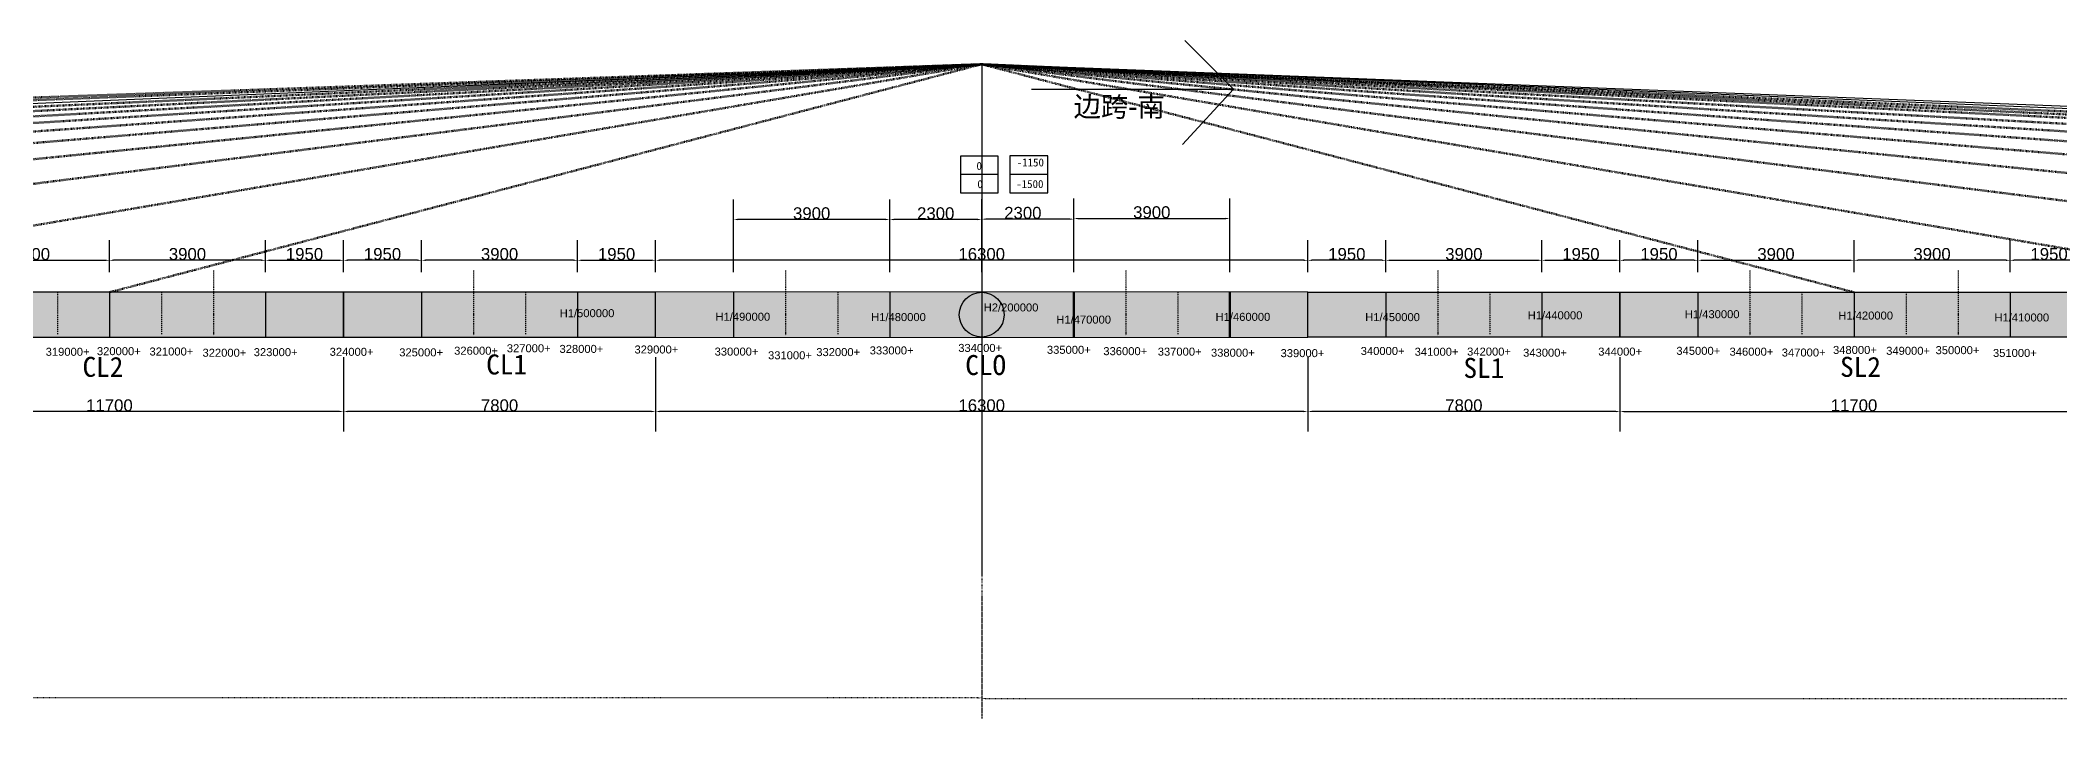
# Model space of a CAD drawing. Header units: millimetres. Extents: x -150378 to 490000, y -63094 to 58178.
# Drawn here: x 316474 to 366939, y -10652 to 6293 of the extents above; entities that cross this region are included whole.
import ezdxf

# ---------------------------------------------------------------- set-up
doc = ezdxf.new("R2010")
doc.units = ezdxf.units.MM
doc.set_wipeout_variables(frame=1)
doc.header["$PDMODE"] = 3
doc.header["$PDSIZE"] = 200
doc.linetypes.add('ACAD_ISO03W100', pattern=[30, 12, -18])
doc.linetypes.add('DASHDOTX2', pattern=[50.8, 25.4, -12.7, 0, -12.7])
doc.layers.add('横隔板', color=7, linetype='Continuous', lineweight=200)
doc.styles.get("Standard").update_dxf_attribs({"font": 'arial.ttf'})
doc.dimstyles.new('ISO-25', dxfattribs={"dimtxt": 300, "dimasz": 100, "dimexe": 500, "dimexo": 500, "dimtad": 1, "dimtxsty": 'Standard', "dimcen": 2.5, "dimadec": 0, "dimazin": 0, "dimtfac": 1, "dimtmove": 0, "dimatfit": 3, "dimfxl": 1, "dimarcsym": 0})

# ---------------------------------------------------------------- blocks, each defined once
blk = doc.blocks.new('*D155')
at = {"color": 0, "lineweight": -2, "transparency": 16777216}
for p, q in [((331850, 500), (331850, 1299)), ((348150, 500), (348150, 1299)), ((348050, 799), (331950, 799))]:
    blk.add_line(p, q, dxfattribs=at)
at = {"color": 0, "lineweight": 100, "transparency": 16777216}
for points in [[(331950, 816), (331950, 782), (331850, 799)], [(348050, 816), (348050, 782), (348150, 799)]]:
    blk.add_solid(points, dxfattribs=at)
at = {"layer": 'Defpoints', "color": 0, "lineweight": 100, "transparency": 16777216}
for p in [(331850, 799), (331850, 0), (348150, 0)]:
    blk.add_point(p, dxfattribs=at)
at = {"color": 0, "transparency": 16777216, "insert": (340000, 953), "char_height": 300, "attachment_point": 5}
blk.add_mtext('16300', dxfattribs=at)
blk = doc.blocks.new('*D151')
at = {"color": 0, "lineweight": -2, "transparency": 16777216}
for p, q in [((340000, 500), (340000, 2327)), ((342300, 500), (342300, 2327)), ((342200, 1827), (340100, 1827))]:
    blk.add_line(p, q, dxfattribs=at)
at = {"color": 0, "lineweight": 100, "transparency": 16777216}
for points in [[(340100, 1844), (340100, 1810), (340000, 1827)], [(342200, 1844), (342200, 1810), (342300, 1827)]]:
    blk.add_solid(points, dxfattribs=at)
at = {"layer": 'Defpoints', "color": 0, "lineweight": 100, "transparency": 16777216}
for p in [(340000, 1827), (340000, 0), (342300, 0)]:
    blk.add_point(p, dxfattribs=at)
at = {"color": 0, "transparency": 16777216, "insert": (341028, 1981), "char_height": 300, "attachment_point": 5}
blk.add_mtext('2300', dxfattribs=at)
blk = doc.blocks.new('*D183')
at = {"color": 0, "lineweight": -2, "transparency": 16777216}
for p, q in [((337700, 500), (337700, 2317)), ((340000, 500), (340000, 2317)), ((339900, 1817), (337800, 1817))]:
    blk.add_line(p, q, dxfattribs=at)
at = {"color": 0, "lineweight": 100, "transparency": 16777216}
for points in [[(337800, 1834), (337800, 1800), (337700, 1817)], [(339900, 1834), (339900, 1800), (340000, 1817)]]:
    blk.add_solid(points, dxfattribs=at)
at = {"layer": 'Defpoints', "color": 0, "lineweight": 100, "transparency": 16777216}
for p in [(337700, 1817), (337700, 0), (340000, 0)]:
    blk.add_point(p, dxfattribs=at)
at = {"color": 0, "transparency": 16777216, "insert": (338850, 1971), "char_height": 300, "attachment_point": 5}
blk.add_mtext('2300', dxfattribs=at)
blk = doc.blocks.new('*D184')
at = {"color": 0, "lineweight": -2, "transparency": 16777216}
for p, q in [((342300, 500), (342300, 2344)), ((346200, 500), (346200, 2344)), ((342400, 1844), (346100, 1844))]:
    blk.add_line(p, q, dxfattribs=at)
at = {"color": 0, "lineweight": 100, "transparency": 16777216}
for points in [[(342400, 1860), (342400, 1827), (342300, 1844)], [(346100, 1860), (346100, 1827), (346200, 1844)]]:
    blk.add_solid(points, dxfattribs=at)
at = {"layer": 'Defpoints', "color": 0, "lineweight": 100, "transparency": 16777216}
for p in [(346200, 1844), (342300, 0), (346200, 0)]:
    blk.add_point(p, dxfattribs=at)
at = {"color": 0, "transparency": 16777216, "insert": (344250, 1997), "char_height": 300, "attachment_point": 5}
blk.add_mtext('3900', dxfattribs=at)
blk = doc.blocks.new('*D185')
at = {"color": 0, "lineweight": -2, "transparency": 16777216}
for p, q in [((333800, 500), (333800, 2317)), ((337700, 500), (337700, 2317)), ((337600, 1817), (333900, 1817))]:
    blk.add_line(p, q, dxfattribs=at)
at = {"color": 0, "lineweight": 100, "transparency": 16777216}
for points in [[(333900, 1834), (333900, 1800), (333800, 1817)], [(337600, 1834), (337600, 1800), (337700, 1817)]]:
    blk.add_solid(points, dxfattribs=at)
at = {"layer": 'Defpoints', "color": 0, "lineweight": 100, "transparency": 16777216}
for p in [(333800, 1817), (333800, 0), (337700, 0)]:
    blk.add_point(p, dxfattribs=at)
at = {"color": 0, "transparency": 16777216, "insert": (335750, 1971), "char_height": 300, "attachment_point": 5}
blk.add_mtext('3900', dxfattribs=at)
blk = doc.blocks.new('*D186')
at = {"color": 0, "lineweight": -2, "transparency": 16777216}
for p, q in [((331850, -1620), (331850, -3480)), ((348150, -1620), (348150, -3480)), ((348050, -2980), (331950, -2980))]:
    blk.add_line(p, q, dxfattribs=at)
at = {"color": 0, "lineweight": 100, "transparency": 16777216}
for points in [[(331950, -2964), (331950, -2997), (331850, -2980)], [(348050, -2964), (348050, -2997), (348150, -2980)]]:
    blk.add_solid(points, dxfattribs=at)
at = {"layer": 'Defpoints', "color": 0, "lineweight": 100, "transparency": 16777216}
for p in [(331850, -1120), (348150, -1120), (331850, -2980)]:
    blk.add_point(p, dxfattribs=at)
at = {"color": 0, "transparency": 16777216, "insert": (340000, -2827), "char_height": 300, "attachment_point": 5}
blk.add_mtext('16300', dxfattribs=at)
blk = doc.blocks.new('*D191')
at = {"color": 0, "lineweight": -2, "transparency": 16777216}
for p, q in [((348150, -1618), (348150, -3480)), ((355950, -1618), (355950, -3480)), ((355850, -2980), (348250, -2980))]:
    blk.add_line(p, q, dxfattribs=at)
at = {"color": 0, "lineweight": 100, "transparency": 16777216}
for points in [[(348250, -2964), (348250, -2997), (348150, -2980)], [(355850, -2964), (355850, -2997), (355950, -2980)]]:
    blk.add_solid(points, dxfattribs=at)
at = {"layer": 'Defpoints', "color": 0, "lineweight": 100, "transparency": 16777216}
for p in [(348150, -1118), (355950, -1118), (348150, -2980)]:
    blk.add_point(p, dxfattribs=at)
at = {"color": 0, "transparency": 16777216, "insert": (352050, -2827), "char_height": 300, "attachment_point": 5}
blk.add_mtext('7800', dxfattribs=at)
blk = doc.blocks.new('*D192')
at = {"color": 0, "lineweight": -2, "transparency": 16777216}
for p, q in [((348150, 500), (348150, 1299)), ((350100, 500), (350100, 1299)), ((350000, 799), (348250, 799))]:
    blk.add_line(p, q, dxfattribs=at)
at = {"color": 0, "lineweight": 100, "transparency": 16777216}
for points in [[(348250, 816), (348250, 782), (348150, 799)], [(350000, 816), (350000, 782), (350100, 799)]]:
    blk.add_solid(points, dxfattribs=at)
at = {"layer": 'Defpoints', "color": 0, "lineweight": 100, "transparency": 16777216}
for p in [(348150, 799), (348150, 0), (350100, 0)]:
    blk.add_point(p, dxfattribs=at)
at = {"color": 0, "transparency": 16777216, "insert": (349125, 953), "char_height": 300, "attachment_point": 5}
blk.add_mtext('1950', dxfattribs=at)
blk = doc.blocks.new('*D193')
at = {"color": 0, "lineweight": -2, "transparency": 16777216}
for p, q in [((350100, 500), (350100, 1299)), ((354000, 500), (354000, 1299)), ((350200, 799), (353900, 799))]:
    blk.add_line(p, q, dxfattribs=at)
at = {"color": 0, "lineweight": 100, "transparency": 16777216}
for points in [[(350200, 816), (350200, 782), (350100, 799)], [(353900, 816), (353900, 782), (354000, 799)]]:
    blk.add_solid(points, dxfattribs=at)
at = {"layer": 'Defpoints', "color": 0, "lineweight": 100, "transparency": 16777216}
for p in [(354000, 799), (350100, 0), (354000, 0)]:
    blk.add_point(p, dxfattribs=at)
at = {"color": 0, "transparency": 16777216, "insert": (352050, 953), "char_height": 300, "attachment_point": 5}
blk.add_mtext('3900', dxfattribs=at)
blk = doc.blocks.new('*D194')
at = {"color": 0, "lineweight": -2, "transparency": 16777216}
for p, q in [((354000, 500), (354000, 1299)), ((355950, 500), (355950, 1299)), ((354100, 799), (355850, 799))]:
    blk.add_line(p, q, dxfattribs=at)
at = {"color": 0, "lineweight": 100, "transparency": 16777216}
for points in [[(354100, 816), (354100, 782), (354000, 799)], [(355850, 816), (355850, 782), (355950, 799)]]:
    blk.add_solid(points, dxfattribs=at)
at = {"layer": 'Defpoints', "color": 0, "lineweight": 100, "transparency": 16777216}
for p in [(355950, 799), (354000, 0), (355950, 0)]:
    blk.add_point(p, dxfattribs=at)
at = {"color": 0, "transparency": 16777216, "insert": (354975, 953), "char_height": 300, "attachment_point": 5}
blk.add_mtext('1950', dxfattribs=at)
blk = doc.blocks.new('*D195')
at = {"color": 0, "lineweight": -2, "transparency": 16777216}
for p, q in [((329900, 500), (329900, 1299)), ((331850, 500), (331850, 1299)), ((330000, 799), (331750, 799))]:
    blk.add_line(p, q, dxfattribs=at)
at = {"color": 0, "lineweight": 100, "transparency": 16777216}
for points in [[(330000, 816), (330000, 782), (329900, 799)], [(331750, 816), (331750, 782), (331850, 799)]]:
    blk.add_solid(points, dxfattribs=at)
at = {"layer": 'Defpoints', "color": 0, "lineweight": 100, "transparency": 16777216}
for p in [(331850, 799), (329900, 0), (331850, 0)]:
    blk.add_point(p, dxfattribs=at)
at = {"color": 0, "transparency": 16777216, "insert": (330875, 953), "char_height": 300, "attachment_point": 5}
blk.add_mtext('1950', dxfattribs=at)
blk = doc.blocks.new('*D196')
at = {"color": 0, "lineweight": -2, "transparency": 16777216}
for p, q in [((326000, 500), (326000, 1299)), ((329900, 500), (329900, 1299)), ((329800, 799), (326100, 799))]:
    blk.add_line(p, q, dxfattribs=at)
at = {"color": 0, "lineweight": 100, "transparency": 16777216}
for points in [[(326100, 816), (326100, 782), (326000, 799)], [(329800, 816), (329800, 782), (329900, 799)]]:
    blk.add_solid(points, dxfattribs=at)
at = {"layer": 'Defpoints', "color": 0, "lineweight": 100, "transparency": 16777216}
for p in [(326000, 799), (326000, 0), (329900, 0)]:
    blk.add_point(p, dxfattribs=at)
at = {"color": 0, "transparency": 16777216, "insert": (327950, 953), "char_height": 300, "attachment_point": 5}
blk.add_mtext('3900', dxfattribs=at)
blk = doc.blocks.new('*D197')
at = {"color": 0, "lineweight": -2, "transparency": 16777216}
for p, q in [((324050, 500), (324050, 1299)), ((326000, 500), (326000, 1299)), ((325900, 799), (324150, 799))]:
    blk.add_line(p, q, dxfattribs=at)
at = {"color": 0, "lineweight": 100, "transparency": 16777216}
for points in [[(324150, 816), (324150, 782), (324050, 799)], [(325900, 816), (325900, 782), (326000, 799)]]:
    blk.add_solid(points, dxfattribs=at)
at = {"layer": 'Defpoints', "color": 0, "lineweight": 100, "transparency": 16777216}
for p in [(324050, 799), (324050, 0), (326000, 0)]:
    blk.add_point(p, dxfattribs=at)
at = {"color": 0, "transparency": 16777216, "insert": (325025, 953), "char_height": 300, "attachment_point": 5}
blk.add_mtext('1950', dxfattribs=at)
blk = doc.blocks.new('*D187')
at = {"color": 0, "lineweight": -2, "transparency": 16777216}
for p, q in [((324050, -1620), (324050, -3480)), ((331850, -1620), (331850, -3480)), ((331750, -2980), (324150, -2980))]:
    blk.add_line(p, q, dxfattribs=at)
at = {"color": 0, "lineweight": 100, "transparency": 16777216}
for points in [[(324150, -2964), (324150, -2997), (324050, -2980)], [(331750, -2964), (331750, -2997), (331850, -2980)]]:
    blk.add_solid(points, dxfattribs=at)
at = {"layer": 'Defpoints', "color": 0, "lineweight": 100, "transparency": 16777216}
for p in [(324050, -1120), (331850, -1120), (324050, -2980)]:
    blk.add_point(p, dxfattribs=at)
at = {"color": 0, "transparency": 16777216, "insert": (327950, -2827), "char_height": 300, "attachment_point": 5}
blk.add_mtext('7800', dxfattribs=at)
blk = doc.blocks.new('*D188')
at = {"color": 0, "lineweight": -2, "transparency": 16777216}
for p, q in [((355950, -1619), (355950, -3480)), ((367650, -1619), (367650, -3480)), ((356050, -2980), (367550, -2980))]:
    blk.add_line(p, q, dxfattribs=at)
at = {"color": 0, "lineweight": 100, "transparency": 16777216}
for points in [[(356050, -2964), (356050, -2997), (355950, -2980)], [(367550, -2964), (367550, -2997), (367650, -2980)]]:
    blk.add_solid(points, dxfattribs=at)
at = {"layer": 'Defpoints', "color": 0, "lineweight": 100, "transparency": 16777216}
for p in [(355950, -1119), (367650, -1119), (367650, -2980)]:
    blk.add_point(p, dxfattribs=at)
at = {"color": 0, "transparency": 16777216, "insert": (361800, -2827), "char_height": 300, "attachment_point": 5}
blk.add_mtext('11700', dxfattribs=at)
blk = doc.blocks.new('*D189')
at = {"color": 0, "lineweight": -2, "transparency": 16777216}
for p, q in [((361800, 500), (361800, 1299)), ((365700, 500), (365700, 1299)), ((365600, 799), (361900, 799))]:
    blk.add_line(p, q, dxfattribs=at)
at = {"color": 0, "lineweight": 100, "transparency": 16777216}
for points in [[(361900, 816), (361900, 782), (361800, 799)], [(365600, 816), (365600, 782), (365700, 799)]]:
    blk.add_solid(points, dxfattribs=at)
at = {"layer": 'Defpoints', "color": 0, "lineweight": 100, "transparency": 16777216}
for p in [(361800, 799), (361800, 0), (365700, 0)]:
    blk.add_point(p, dxfattribs=at)
at = {"color": 0, "transparency": 16777216, "insert": (363750, 953), "char_height": 300, "attachment_point": 5}
blk.add_mtext('3900', dxfattribs=at)
blk = doc.blocks.new('*D190')
at = {"color": 0, "lineweight": -2, "transparency": 16777216}
for p, q in [((355950, 500), (355950, 1299)), ((357900, 500), (357900, 1299)), ((357800, 799), (356050, 799))]:
    blk.add_line(p, q, dxfattribs=at)
at = {"color": 0, "lineweight": 100, "transparency": 16777216}
for points in [[(356050, 816), (356050, 782), (355950, 799)], [(357800, 816), (357800, 782), (357900, 799)]]:
    blk.add_solid(points, dxfattribs=at)
at = {"layer": 'Defpoints', "color": 0, "lineweight": 100, "transparency": 16777216}
for p in [(355950, 799), (355950, 0), (357900, 0)]:
    blk.add_point(p, dxfattribs=at)
at = {"color": 0, "transparency": 16777216, "insert": (356925, 953), "char_height": 300, "attachment_point": 5}
blk.add_mtext('1950', dxfattribs=at)
blk = doc.blocks.new('*D171')
at = {"color": 0, "lineweight": -2, "transparency": 16777216}
for p, q in [((357900, 500), (357900, 1299)), ((361800, 500), (361800, 1299)), ((358000, 799), (361700, 799))]:
    blk.add_line(p, q, dxfattribs=at)
at = {"color": 0, "lineweight": 100, "transparency": 16777216}
for points in [[(358000, 816), (358000, 782), (357900, 799)], [(361700, 816), (361700, 782), (361800, 799)]]:
    blk.add_solid(points, dxfattribs=at)
at = {"layer": 'Defpoints', "color": 0, "lineweight": 100, "transparency": 16777216}
for p in [(361800, 799), (357900, 0), (361800, 0)]:
    blk.add_point(p, dxfattribs=at)
at = {"color": 0, "transparency": 16777216, "insert": (359850, 953), "char_height": 300, "attachment_point": 5}
blk.add_mtext('3900', dxfattribs=at)
blk = doc.blocks.new('*D172')
at = {"color": 0, "lineweight": -2, "transparency": 16777216}
for p, q in [((365700, 500), (365700, 1299)), ((367650, 500), (367650, 1299)), ((367550, 799), (365800, 799))]:
    blk.add_line(p, q, dxfattribs=at)
at = {"color": 0, "lineweight": 100, "transparency": 16777216}
for points in [[(365800, 816), (365800, 782), (365700, 799)], [(367550, 816), (367550, 782), (367650, 799)]]:
    blk.add_solid(points, dxfattribs=at)
at = {"layer": 'Defpoints', "color": 0, "lineweight": 100, "transparency": 16777216}
for p in [(365700, 799), (365700, 0), (367650, 0)]:
    blk.add_point(p, dxfattribs=at)
at = {"color": 0, "transparency": 16777216, "insert": (366675, 953), "char_height": 300, "attachment_point": 5}
blk.add_mtext('1950', dxfattribs=at)
blk = doc.blocks.new('*D173')
at = {"color": 0, "lineweight": -2, "transparency": 16777216}
for p, q in [((312350, -1619), (312350, -3480)), ((324050, -1619), (324050, -3480)), ((323950, -2980), (312450, -2980))]:
    blk.add_line(p, q, dxfattribs=at)
at = {"color": 0, "lineweight": 100, "transparency": 16777216}
for points in [[(312450, -2964), (312450, -2997), (312350, -2980)], [(323950, -2964), (323950, -2997), (324050, -2980)]]:
    blk.add_solid(points, dxfattribs=at)
at = {"layer": 'Defpoints', "color": 0, "lineweight": 100, "transparency": 16777216}
for p in [(312350, -1119), (324050, -1119), (312350, -2980)]:
    blk.add_point(p, dxfattribs=at)
at = {"color": 0, "transparency": 16777216, "insert": (318200, -2827), "char_height": 300, "attachment_point": 5}
blk.add_mtext('11700', dxfattribs=at)
blk = doc.blocks.new('*D174')
at = {"color": 0, "lineweight": -2, "transparency": 16777216}
for p, q in [((314300, 500), (314300, 1299)), ((318200, 500), (318200, 1299)), ((314400, 799), (318100, 799))]:
    blk.add_line(p, q, dxfattribs=at)
at = {"color": 0, "lineweight": 100, "transparency": 16777216}
for points in [[(314400, 816), (314400, 782), (314300, 799)], [(318100, 816), (318100, 782), (318200, 799)]]:
    blk.add_solid(points, dxfattribs=at)
at = {"layer": 'Defpoints', "color": 0, "lineweight": 100, "transparency": 16777216}
for p in [(318200, 799), (314300, 0), (318200, 0)]:
    blk.add_point(p, dxfattribs=at)
at = {"color": 0, "transparency": 16777216, "insert": (316250, 953), "char_height": 300, "attachment_point": 5}
blk.add_mtext('3900', dxfattribs=at)
blk = doc.blocks.new('*D175')
at = {"color": 0, "lineweight": -2, "transparency": 16777216}
for p, q in [((322100, 500), (322100, 1299)), ((324050, 500), (324050, 1299)), ((322200, 799), (323950, 799))]:
    blk.add_line(p, q, dxfattribs=at)
at = {"color": 0, "lineweight": 100, "transparency": 16777216}
for points in [[(322200, 816), (322200, 782), (322100, 799)], [(323950, 816), (323950, 782), (324050, 799)]]:
    blk.add_solid(points, dxfattribs=at)
at = {"layer": 'Defpoints', "color": 0, "lineweight": 100, "transparency": 16777216}
for p in [(324050, 799), (322100, 0), (324050, 0)]:
    blk.add_point(p, dxfattribs=at)
at = {"color": 0, "transparency": 16777216, "insert": (323075, 953), "char_height": 300, "attachment_point": 5}
blk.add_mtext('1950', dxfattribs=at)
blk = doc.blocks.new('*D176')
at = {"color": 0, "lineweight": -2, "transparency": 16777216}
for p, q in [((318200, 500), (318200, 1299)), ((322100, 500), (322100, 1299)), ((322000, 799), (318300, 799))]:
    blk.add_line(p, q, dxfattribs=at)
at = {"color": 0, "lineweight": 100, "transparency": 16777216}
for points in [[(318300, 816), (318300, 782), (318200, 799)], [(322000, 816), (322000, 782), (322100, 799)]]:
    blk.add_solid(points, dxfattribs=at)
at = {"layer": 'Defpoints', "color": 0, "lineweight": 100, "transparency": 16777216}
for p in [(318200, 799), (318200, 0), (322100, 0)]:
    blk.add_point(p, dxfattribs=at)
at = {"color": 0, "transparency": 16777216, "insert": (320150, 953), "char_height": 300, "attachment_point": 5}
blk.add_mtext('3900', dxfattribs=at)
blk = doc.blocks.new('*D199')
at = {"color": 0, "linetype": 'ACAD_ISO03W100', "lineweight": -2, "transparency": 16777216}
for p, q in [((490000, -1622), (490000, -10652)), ((340000, -7582), (340000, -10652)), ((340100, -10152), (489900, -10152))]:
    blk.add_line(p, q, dxfattribs=at)
at = {"color": 0, "linetype": 'ACAD_ISO03W100', "lineweight": 100, "transparency": 16777216}
for points in [[(340100, -10135), (340100, -10169), (340000, -10152)], [(489900, -10135), (489900, -10169), (490000, -10152)]]:
    blk.add_solid(points, dxfattribs=at)
at = {"layer": 'Defpoints', "color": 0, "linetype": 'ACAD_ISO03W100', "lineweight": 100, "transparency": 16777216}
for p in [(490000, -1122), (340000, -7082), (490000, -10152)]:
    blk.add_point(p, dxfattribs=at)
at = {"color": 0, "linetype": 'ACAD_ISO03W100', "lineweight": 100, "transparency": 16777216, "insert": (415000, -9998), "char_height": 300, "attachment_point": 5}
blk.add_mtext('150000', dxfattribs=at)
blk = doc.blocks.new('*D293')
at = {"color": 0, "linetype": 'ACAD_ISO03W100', "lineweight": -2, "transparency": 16777216}
for p, q in [((170000, -1635), (170000, -10635)), ((340000, -1620), (340000, -10635)), ((339900, -10135), (170100, -10135))]:
    blk.add_line(p, q, dxfattribs=at)
at = {"color": 0, "linetype": 'ACAD_ISO03W100', "lineweight": 100, "transparency": 16777216}
for points in [[(170100, -10119), (170100, -10152), (170000, -10135)], [(339900, -10119), (339900, -10152), (340000, -10135)]]:
    blk.add_solid(points, dxfattribs=at)
at = {"layer": 'Defpoints', "color": 0, "linetype": 'ACAD_ISO03W100', "lineweight": 100, "transparency": 16777216}
for p in [(170000, -1135), (340000, -1120), (170000, -10135)]:
    blk.add_point(p, dxfattribs=at)
at = {"color": 0, "linetype": 'ACAD_ISO03W100', "lineweight": 100, "transparency": 16777216, "insert": (255000, -9982), "char_height": 300, "attachment_point": 5}
blk.add_mtext('170000', dxfattribs=at)

msp = doc.modelspace()

# ---------------------------------------------------------------- hatches: boundary and pattern name
at = {"true_color": 0x105689}
h = msp.add_hatch(color=146, dxfattribs=at)
h.dxf.hatch_style = 1
h.paths.add_polyline_path([(367650, -1119.046), (367650, 0), (355950, 0), (355950, -1119.046)])
h = msp.add_hatch(color=146, dxfattribs=at)
h.dxf.hatch_style = 1
h.paths.add_polyline_path([(324050, -1119.046), (324050, 0), (312350, 0), (312350, -1119.046)])

# ---------------------------------------------------------------- linework, layer by layer
for p, q in [((346292.761, 5074.266), (345073.086, 6293.137)), ((341247.743, 5074.266), (346292.761, 5074.266)), ((346292.761, 5074.266), (345017.647, 3689.185)), ((345017.647, 3689.185), (346292.761, 5074.266)), ((340415.158, 2942.359), (339467.836, 2942.359)), ((341652.861, 2944.823), (340705.539, 2944.823)), ((350100, 0), (350100, -1118.353)), ((354000, 0), (354000, -1118.353)), ((357900, 0), (357900, -1119.046)), ((361800, 0), (361800, -1119.046)), ((361800, 0), (361800, -1119.046)), ((365700, 0), (365700, -1119.046)), ((318200, 0), (318200, -1119.046)), ((322100, 0), (322100, -1119.046)), ((326000, 0), (326000, -1118.353)), ((329900, 0), (329900, -1118.353))]:
    msp.add_line(p, q)
at = {"color": 1, "linetype": 'DASHDOTX2'}
for p, q in [((320800, 547.483), (320800, -1079.094, -2644.819)), ((327300, 547.483), (327300, -1079.094, -2644.819)), ((351400, 547.483), (351400, -1079.094, -2644.819)), ((359200, 547.483), (359200, -1079.094, -2644.819)), ((364400, 547.483), (364400, -1079.094, -2644.819)), ((316900, 0, 2240.514), (316900, -1052.108, -2644.819)), ((319500, 0, 2240.514), (319500, -1052.108, -2644.819)), ((352700, 0, 2240.514), (352700, -1052.108, -2644.819)), ((360500, 0, 2240.514), (360500, -1052.108, -2644.819)), ((363100, 0, 2240.514), (363100, -1052.108, -2644.819)), ((328600, 0, 2240.514), (328600, -1052.108, -2644.819))]:
    msp.add_line(p, q, dxfattribs=at)
for points in [[(340415.158, 3404.259), (339467.836, 3404.259), (339467.836, 2480.459), (340415.158, 2480.459)], [(341652.861, 3406.723), (340705.539, 3406.723), (340705.539, 2482.923), (341652.861, 2482.923)], [(348150, 0), (331850, 0), (331850, -1119.81), (348150, -1119.81)], [(355950, 0), (367650, 0), (367650, -1119.046), (355950, -1119.046)], [(324050, 0), (312350, 0), (312350, -1119.046), (324050, -1119.046)]]:
    msp.add_lwpolyline(points, close=True)

# ---------------------------------------------------------------- texts
at = {"char_height": 500}
for s, insert, attachment_point in [('{\\fSimSun|b0|i0|c134|p2;边跨}-{\\fSimSun|b0|i0|c134|p2;南}', (344575.556, 4889.033), 3), ('{\\fSimSun|b0|i0|c134|p2;CL2}', (317526.968, -1613.217), 1), ('{\\fSimSun|b0|i0|c134|p2;CL1}', (328637.113, -1553.558), 3), ('{\\fSimSun|b0|i0|c134|p2;CLO}', (340609.883, -1568.701), 3), ('{\\fSimSun|b0|i0|c134|p2;SL1}', (353060.438, -1639.858), 3), ('{\\fSimSun|b0|i0|c134|p2;SL2}', (362473.032, -1613.217), 3)]:
    msp.add_mtext_dynamic_manual_height_columns(s, width=4129.02136, gutter_width=12.5, heights=[0], dxfattribs=dict(at, insert=insert, attachment_point=attachment_point))
at = {"color": 1, "char_height": 200, "attachment_point": 3}
for s, width, insert in [('{\\fSimSun|b0|i0|c134|p2;0}', 866.99239, (340004.786, 3255.534)), ('{\\fSimSun|b0|i0|c134|p2;-1150}', 866.99239, (341554.586, 3343.607)), ('{\\fSimSun|b0|i0|c134|p2;0}', 815.31736, (340027.74, 2801.781)), ('{\\fSimSun|b0|i0|c134|p2;-1500}', 815.31736, (341543.103, 2804.245))]:
    msp.add_mtext_dynamic_manual_height_columns(s, width=width, gutter_width=12.5, heights=[0], dxfattribs=dict(at, insert=insert))
at = {"linetype": 'ACAD_ISO03W100', "lineweight": 100, "char_height": 200}
for s, width, insert, attachment_point in [('H1/500000', 1801.54645, (329452.955, -422.196), 1), ('H1/440000', 1801.54645, (353645.029, -475.882), 1), ('H1/430000', 1801.54645, (357572.124, -447.714), 1), ('H1/420000', 1801.54645, (361407.881, -481.464), 1), ('H1/450000', 1801.54645, (349584.292, -521.084), 1), ('H1/410000', 1801.54645, (365309.622, -529.801), 1), ('319000+', 1034.48869, (317702.347, -1386.703), 3), ('320000+', 1034.48869, (318983.054, -1372.141), 3), ('321000+', 1034.48869, (320296.659, -1380.123), 3), ('322000+', 1034.48869, (321621.268, -1410.706), 3), ('323000+', 1034.48869, (322901.976, -1396.143), 3), ('324000+', 1034.48869, (324799.337, -1387.678), 3), ('325000+', 1034.48869, (326537.902, -1401.866), 3), ('326000+', 1034.48869, (327910.204, -1360.053), 3), ('327000+', 1034.48869, (329226.819, -1299.214), 3), ('328000+', 1034.48869, (330543.629, -1315.041), 3), ('330000+', 1034.48869, (334419.926, -1381.874), 3), ('331000+', 1034.48869, (335755.476, -1474.318), 3), ('332000+', 1034.48869, (336960.769, -1394.596), 3), ('337000+', 1034.48869, (345494.405, -1383.218), 3), ('338000+', 1034.48869, (346824.502, -1410.053), 3), ('339000+', 1034.48869, (348563.798, -1420.746), 3), ('340000+', 1034.48869, (350567.107, -1366.507), 3), ('341000+', 1034.48869, (351915.094, -1385.801), 3), ('342000+', 1034.48869, (353226.395, -1382.475), 3), ('343000+', 1034.48869, (354625.681, -1409.209), 3), ('344000+', 1034.48869, (356503.175, -1382.44), 3), ('345000+', 1034.48869, (358456.181, -1363.087), 3), ('346000+', 1034.48869, (359784.694, -1384.016), 3), ('347000+', 1034.48869, (361089.697, -1405.005), 3), ('348000+', 1034.48869, (362370.971, -1341.008), 3), ('349000+', 1034.48869, (363699.485, -1361.937), 3), ('350000+', 1034.48869, (364933.856, -1346.657), 3), ('351000+', 1034.48869, (366368.3, -1415.916), 3)]:
    msp.add_mtext_dynamic_manual_height_columns(s, width=width, gutter_width=12.5, heights=[0], dxfattribs=dict(at, insert=insert, attachment_point=attachment_point))

# ---------------------------------------------------------------- dimensions: what is measured, and where the dimension line sits
for base, p1, p2, angle, picture, middle in [((318200, 798.905), (314300, 0), (318200, 0), 0, '*D174', (316250, 952.805)), ((318200, 798.905), (322100, 0), (318200, 0), 0, '*D176', (320150, 952.805)), ((324050, 798.905), (322100, 0), (324050, 0), 0, '*D175', (323075, 952.702)), ((324050, 798.905), (326000, 0), (324050, 0), 0, '*D197', (325025, 952.702)), ((326000, 798.905), (329900, 0), (326000, 0), 0, '*D196', (327950, 952.805)), ((331850, 798.905), (348150, 0), (331850, 0), 180, '*D155', (340000, 952.805)), ((354000, 798.905), (350100, 0), (354000, 0), 180, '*D193', (352050, 952.805)), ((355950, 798.905), (354000, 0), (355950, 0), 180, '*D194', (354975, 952.702)), ((355950, 798.905), (357900, 0), (355950, 0), 180, '*D190', (356925, 952.702)), ((361800, 798.905), (357900, 0), (361800, 0), 180, '*D171', (359850, 952.805)), ((361800, 798.905), (365700, 0), (361800, 0), 180, '*D189', (363750, 952.805)), ((365700, 798.905), (367650, 0), (365700, 0), 180, '*D172', (366675, 952.702)), ((312350, -2980.402), (324050, -1119.046), (312350, -1119.046), 0, '*D173', (318200, -2826.606)), ((367650, -2980.402), (355950, -1119.046), (367650, -1119.046), 180, '*D188', (361800, -2826.606))]:
    dim = msp.add_linear_dim(base=base, p1=p1, p2=p2, angle=angle, dimstyle='ISO-25')
    dim.commit()
    dim.dimension.update_dxf_attribs({"geometry": picture, "text_midpoint": middle})

# ---------------------------------------------------------------- next in the draw order: wipeouts: each hides what was drawn before it
msp.add_wipeout([(348150, 0), (331850, 0), (331850, -1119.81), (348150, -1119.81)])

# ---------------------------------------------------------------- next in the draw order: hatches: boundary and pattern name
h = msp.add_hatch()
h.set_pattern_fill('ANGLE', color=256)
h.set_pattern_definition([(0, (0, 0), (0, 6.985), [5.08, -1.905]), (90, (0, 0), (-6.985, 4e-16), [5.08, -1.905])])
h.paths.add_polyline_path([(348150, -1119.81), (348150, 0), (331850, 0), (331850, -1119.81)])
at = {"true_color": 0xed1f24}
h = msp.add_hatch(color=240, dxfattribs=at)
h.dxf.hatch_style = 1
h.paths.add_polyline_path([(348150, -1119.81), (348150, 0), (331850, 0), (331850, -1119.81)])
h = msp.add_hatch(color=3)
h.dxf.hatch_style = 1
h.paths.add_polyline_path([(348150, 0), (350100, 0), (350100, -1118.353), (348150, -1118.353)])
h.paths.add_polyline_path([(350100, 0), (352050, 0), (352050, -1118.353), (350100, -1118.353)])
h.paths.add_polyline_path([(352050, 0), (354000, 0), (354000, -1118.353), (352050, -1118.353)])
h.paths.add_polyline_path([(354000, 0), (355950, 0), (355950, -1118.353), (354000, -1118.353)])
h = msp.add_hatch(color=3)
h.dxf.hatch_style = 1
h.paths.add_polyline_path([(329900, 0), (331850, 0), (331850, -1118.353), (329900, -1118.353)])
h.paths.add_polyline_path([(327950, 0), (329900, 0), (329900, -1118.353), (327950, -1118.353)])
h.paths.add_polyline_path([(326000, 0), (327950, 0), (327950, -1118.353), (326000, -1118.353)])
h.paths.add_polyline_path([(324050, 0), (326000, 0), (326000, -1118.353), (324050, -1118.353)])
h = msp.add_hatch(color=256)
h.dxf.hatch_style = 1
h.set_gradient(color1=(0, 0, 255), color2=(255, 255, 0), tint=1)
h.paths.add_polyline_path([(348150, -1119.81), (348150, 0), (331850, 0), (331850, -1119.81)])
h = msp.add_hatch(color=3)
h.dxf.hatch_style = 1
h.paths.add_polyline_path([(340559.905, -559.905, 1), (339440.095, -559.905, 1)])

# ---------------------------------------------------------------- next in the draw order: linework, layer by layer
at = {"linetype": 'ACAD_ISO03W100', "lineweight": 100}
for p in [(177800, 0), (189500, 0), (212900, 0), (224600, 0), (236300, 0), (248000, 0), (259700, 0), (271400, 0), (283100, 0), (294800, 0), (306500, 0), (318200, 0), (471000, 0), (463200, 0), (455400, 0), (443700, 0), (432000, 0), (420300, 0), (408600, 0), (396900, 0), (385200, 0), (373500, 0), (361800, 0)]:
    msp.add_line(p, (340000, 5696.894, 106998.121), dxfattribs=at)
for p, q in [((201200, 0), (340000, 5696.894, 106998.121)), ((486600, 0), (340000, 5696.894, 106998.121)), ((478800, 0), (340000, 5696.894, 106998.121)), ((333800, 0), (333800, -1119.81)), ((337700, 0), (337700, -1119.81))]:
    msp.add_line(p, q)
at = {"color": 1}
msp.add_line((340000, 5696.894, 106998.121), (340000, -7081.901), dxfattribs=at)
at = {"color": 1, "linetype": 'DASHDOTX2'}
for p, q in [((335100, 547.483), (335100, -1079.094, -2644.819)), ((343600, 547.483), (343600, -1079.094, -2644.819)), ((336400, 0, 2240.514), (336400, -1052.108, -2644.819)), ((344900, 0, 2240.514), (344900, -1052.108, -2644.819))]:
    msp.add_line(p, q, dxfattribs=at)
for points in [[(348150, 0), (355950, 0), (355950, -1118.353), (348150, -1118.353)], [(331850, 0), (324050, 0), (324050, -1118.353), (331850, -1118.353)]]:
    msp.add_lwpolyline(points, close=True)
msp.add_circle((340000, -559.905), 559.905)
at = {"layer": '横隔板', "lineweight": 211}
for p, q in [((342300, 0), (342300, -1119.81)), ((346200, 0), (346200, -1119.81))]:
    msp.add_line(p, q, dxfattribs=at)

# ---------------------------------------------------------------- next in the draw order: texts
at = {"linetype": 'ACAD_ISO03W100', "lineweight": 100, "char_height": 200}
for s, width, insert, attachment_point in [('H1/490000', 1801.54645, (333346.633, -511.228), 1), ('H2/200000', 1801.54645, (340049.687, -279.25), 1), ('H1/460000', 1801.54645, (345844.645, -514.403), 1), ('H1/480000', 1801.54645, (337236.425, -520.281), 1), ('H1/470000', 1801.54645, (341864.086, -583.066), 1), ('329000+', 1034.48869, (332416.819, -1329.456), 3), ('333000+', 1034.48869, (338295.98, -1352.876), 3), ('334000+', 1034.48869, (340509.375, -1290.449), 3), ('335000+', 1034.48869, (342724.614, -1337.377), 3), ('336000+', 1034.48869, (344135.116, -1371.561), 3)]:
    msp.add_mtext_dynamic_manual_height_columns(s, width=width, gutter_width=12.5, heights=[0], dxfattribs=dict(at, insert=insert, attachment_point=attachment_point))

# ---------------------------------------------------------------- next in the draw order: dimensions: what is measured, and where the dimension line sits
for base, p1, p2, angle, picture, middle in [((333800, 1817.019), (337700, 0), (333800, 0), 180, '*D185', (335750, 1970.918)), ((346200, 1843.569), (342300, 0), (346200, 0), 180, '*D184', (344250, 1997.468)), ((331850, 798.905), (329900, 0), (331850, 0), 0, '*D195', (330875, 952.702)), ((348150, 798.905), (350100, 0), (348150, 0), 180, '*D192', (349125, 952.702)), ((348150, -2980.402), (355950, -1118.353), (348150, -1118.353), 180, '*D191', (352050, -2826.606))]:
    dim = msp.add_linear_dim(base=base, p1=p1, p2=p2, angle=angle, dimstyle='ISO-25')
    dim.commit()
    dim.dimension.update_dxf_attribs({"geometry": picture, "text_midpoint": middle})
for base, p1, p2, picture, middle in [((337700, 1817.019), (340000, 0), (337700, 0), '*D183', (338850, 1817.019)), ((340000, 1826.902), (342300, 0), (340000, 0), '*D151', (341028.421, 1826.902))]:
    dim = msp.add_linear_dim(base=base, p1=p1, p2=p2, angle=180, dimstyle='ISO-25')
    dim.commit()
    dim.dimension.update_dxf_attribs({"geometry": picture, "text_midpoint": middle, "dimtype": 160})
at = {"linetype": 'ACAD_ISO03W100', "lineweight": 100}
for base, p1, p2, picture, middle in [((170000, -10135.403), (340000, -1119.81), (170000, -1134.849), '*D293', (255000, -9981.606)), ((490000, -10152.07), (340000, -7081.901), (490000, -1121.547), '*D199', (415000, -9998.273))]:
    dim = msp.add_linear_dim(base=base, p1=p1, p2=p2, angle=180, dimstyle='ISO-25', dxfattribs=at)
    dim.commit()
    dim.dimension.update_dxf_attribs({"geometry": picture, "text_midpoint": middle})
for base, p1, p2, picture, middle in [((324050, -2980.402), (331850, -1119.81), (324050, -1119.81), '*D187', (327950, -2826.606)), ((331850, -2980.402), (348150, -1119.81), (331850, -1119.81), '*D186', (340000, -2826.503))]:
    dim = msp.add_linear_dim(base=base, p1=p1, p2=p2, dimstyle='ISO-25')
    dim.commit()
    dim.dimension.update_dxf_attribs({"geometry": picture, "text_midpoint": middle})

doc.saveas('drawing.dxf')
